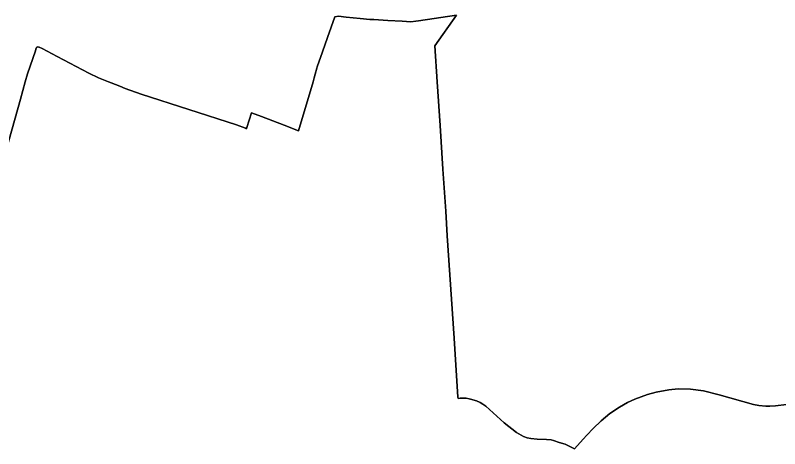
# Model space of a CAD drawing. Header units: inches. Extents: x 1341578 to 1502124, y 557203 to 748561.
# Drawn here: x 1424006 to 1430013, y 653867 to 657274 of the extents above; entities that cross this region are included whole.
import ezdxf

# ---------------------------------------------------------------- set-up
doc = ezdxf.new("R2010")
doc.units = ezdxf.units.IN
doc.header["$MEASUREMENT"] = 0
doc.layers.add('Zipcode', color=7, linetype='Continuous')

msp = doc.modelspace()

# ---------------------------------------------------------------- linework, layer by layer
at = {"layer": 'Zipcode'}
for points in [[(1430066, 654213.8), (1429980.6, 654203.1), (1429935.6, 654201.4), (1429903.6, 654202.4), (1429848.9, 654207.1), (1429805.6, 654213.7), (1429537, 654289.6), (1429412.9, 654322.1), (1429311.7, 654333.9), (1429215.4, 654336.8), (1429141.2, 654330.4), (1429043.1, 654311.5), (1428973.6, 654292.7), (1428874.4, 654257), (1428815.9, 654229.7), (1428753.6, 654194.3), (1428678.5, 654143), (1428608.5, 654085.6), (1428547.6, 654026.7), (1428496.6, 653972.2), (1428468, 653942.3), (1428399.9, 653866.7), (1428327, 653903.2), (1428278.5, 653916.4), (1428235.5, 653931.6), (1428215.6, 653935.6), (1428180.5, 653939.4), (1428106.9, 653942.4), (1428057.4, 653945.9), (1428028.6, 653951.6), (1427998.9, 653962.4), (1427945.5, 653994.3), (1427848.1, 654070.2), (1427703.7, 654200.2), (1427680.1, 654217.7), (1427657.7, 654229.6), (1427630.9, 654242.2), (1427583.2, 654257.5), (1427571.4, 654259.6), (1427548.6, 654263.8), (1427524.5, 654265.1), (1427500.5, 654264.1), (1427484.7, 654262.7), (1427484, 654273.1), (1427453.5, 654736.6), (1427400.7, 655539.1), (1427387.9, 655733.9), (1427366.1, 656065), (1427343.5, 656408.1), (1427320.9, 656751), (1427302.3, 657033.4), (1427472.3, 657274.3), (1427173.2, 657231.9), (1427153.1, 657229), (1427113.9, 657223.4), (1427045.1, 657227.5), (1426933, 657234.1), (1426823.1, 657240.6), (1426791.5, 657242.4), (1426714.9, 657249.8), (1426604.7, 657260.4), (1426545.3, 657266.1), (1426517.8, 657262.5), (1426459.7, 657099.6), (1426419.2, 656985.8), (1426377.9, 656870.1), (1426374.1, 656859.3), (1426363.2, 656810.5), (1426355, 656783.1), (1426345.4, 656751), (1426230.2, 656366.6), (1426117.9, 656409.7), (1426028.9, 656443.9), (1425939.3, 656478.3), (1425862.7, 656507.7), (1425825.8, 656393), (1425822.4, 656382.4), (1425814.5, 656386.4), (1425743.4, 656413.1), (1424994.5, 656655.1), (1424869.9, 656699.2), (1424826.5, 656716.9), (1424758.6, 656743.5), (1424738.7, 656751), (1424660.4, 656782.7), (1424584.4, 656819.4), (1424336, 656950.6), (1424217.7, 657011.9), (1424192.4, 657022.7), (1424191.1, 657023.1), (1424178.4, 657026.8), (1424172.5, 657021.5), (1424167.5, 657006.9), (1424163.6, 656995.4), (1424101.9, 656814.8), (1424084.4, 656751), (1424046.7, 656615.6), (1423911.5, 656129.6)], [(1423911.5, 656129.6), (1424046.7, 656615.6), (1424084.4, 656751), (1424101.9, 656814.8), (1424163.6, 656995.4), (1424167.5, 657006.9), (1424172.5, 657021.5), (1424178.4, 657026.8), (1424191.1, 657023.1), (1424192.4, 657022.7), (1424217.7, 657011.9), (1424336, 656950.6), (1424584.4, 656819.4), (1424660.4, 656782.7), (1424738.7, 656751), (1424758.6, 656743.5), (1424826.5, 656716.9), (1424869.9, 656699.2), (1424994.5, 656655.1), (1425743.4, 656413.1), (1425814.5, 656386.4), (1425822.4, 656382.4), (1425825.8, 656393), (1425862.7, 656507.7), (1425939.3, 656478.3), (1426028.9, 656443.9), (1426117.9, 656409.7), (1426230.2, 656366.6), (1426345.4, 656751), (1426355, 656783.1), (1426363.2, 656810.5), (1426374.1, 656859.3), (1426377.9, 656870.1), (1426419.2, 656985.8), (1426459.7, 657099.6), (1426517.8, 657262.5), (1426545.3, 657266.1), (1426604.7, 657260.4), (1426714.9, 657249.8), (1426791.5, 657242.4), (1426823.1, 657240.6), (1426933, 657234.1), (1427045.1, 657227.5), (1427113.9, 657223.4), (1427153.1, 657229), (1427173.2, 657231.9), (1427472.3, 657274.3), (1427302.3, 657033.4), (1427320.9, 656751), (1427343.5, 656408.1), (1427366.1, 656065), (1427387.9, 655733.9), (1427400.7, 655539.1), (1427453.5, 654736.6), (1427484, 654273.1), (1427484.7, 654262.7), (1427500.5, 654264.1), (1427524.5, 654265.1), (1427548.6, 654263.8), (1427571.4, 654259.6), (1427583.2, 654257.5), (1427630.9, 654242.2), (1427657.7, 654229.6), (1427680.1, 654217.7), (1427703.7, 654200.2), (1427848.1, 654070.2), (1427945.5, 653994.3), (1427998.9, 653962.4), (1428028.6, 653951.6), (1428057.4, 653945.9), (1428106.9, 653942.4), (1428180.5, 653939.4), (1428215.6, 653935.6), (1428235.5, 653931.6), (1428278.5, 653916.4), (1428327, 653903.2), (1428399.9, 653866.7), (1428468, 653942.3), (1428496.6, 653972.2), (1428547.6, 654026.7), (1428608.5, 654085.6), (1428678.5, 654143), (1428753.6, 654194.3), (1428815.9, 654229.7), (1428874.4, 654257), (1428973.6, 654292.7), (1429043.1, 654311.5), (1429141.2, 654330.4), (1429215.4, 654336.8), (1429311.7, 654333.9), (1429412.9, 654322.1), (1429537, 654289.6), (1429805.6, 654213.7), (1429848.9, 654207.1), (1429903.6, 654202.4), (1429935.6, 654201.4), (1429980.6, 654203.1), (1430066, 654213.8)]]:
    msp.add_lwpolyline(points, dxfattribs=at)

doc.saveas('drawing.dxf')
